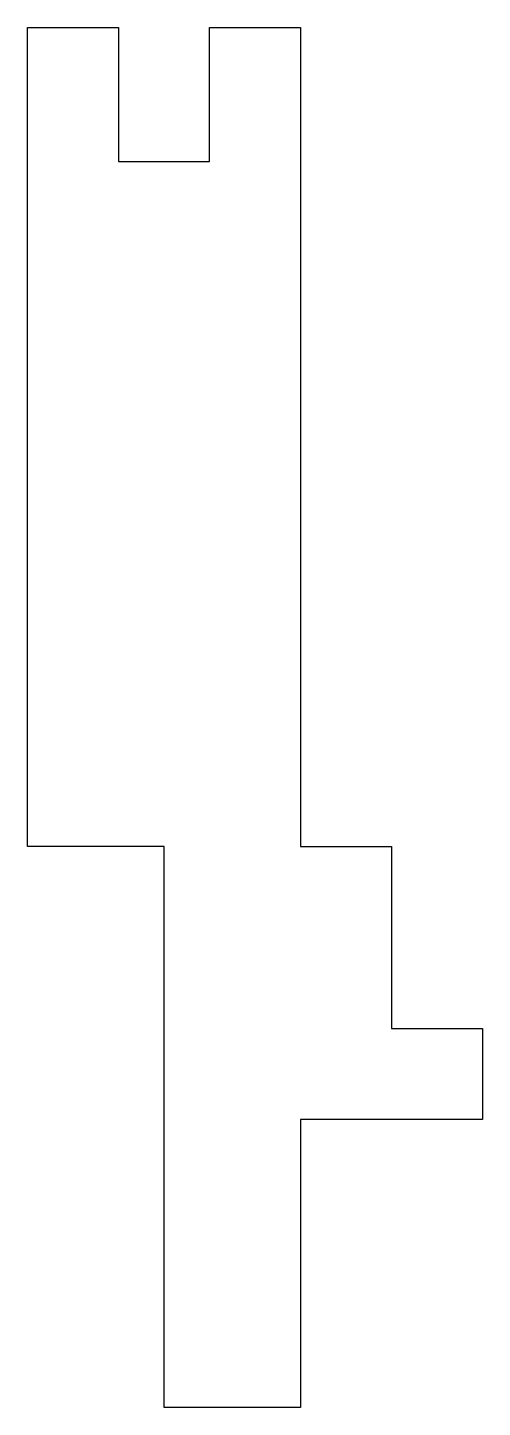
# Model space of a CAD drawing. Header units: inches. Extents: x -2.08 to -0.83, y -5.25 to -1.46.
import ezdxf

# ---------------------------------------------------------------- set-up
doc = ezdxf.new("R2010")
doc.units = ezdxf.units.IN
doc.layers.get('0').update_dxf_attribs({"linetype": 'CONTINUOUS'})

msp = doc.modelspace()

# ---------------------------------------------------------------- linework, layer by layer
msp.add_lwpolyline([(-1.0821, -3.709), (-1.0821, -4.209), (-0.8321, -4.209), (-0.8321, -4.459), (-1.3321, -4.459), (-1.3321, -5.25), (-1.7071, -5.25), (-1.7071, -3.709), (-2.0821, -3.709), (-2.0821, -1.459), (-1.8321, -1.459), (-1.8321, -1.8269), (-1.5821, -1.8269), (-1.5821, -1.459), (-1.3321, -1.459), (-1.3321, -3.709)], close=True)

doc.saveas('drawing.dxf')
